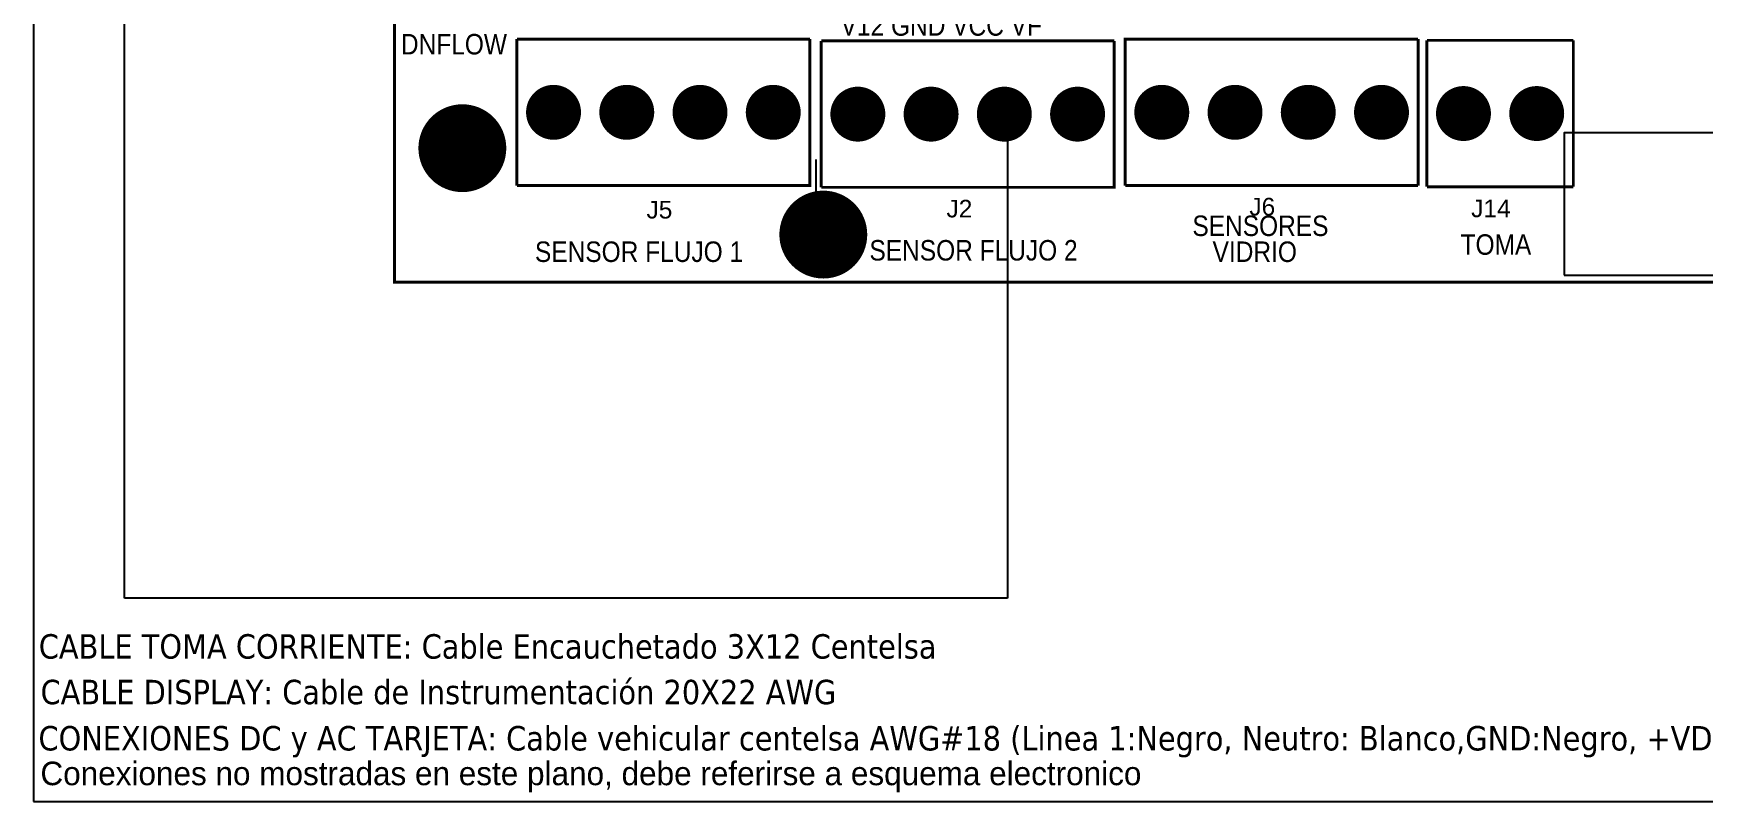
# Model space of a CAD drawing. Header units: inches. Extents: x 15 to 148, y 10 to 111.
# Drawn here: x 126.91 to 135.42, y 94.57 to 98.49 of the extents above; entities that cross this region are included whole.
import ezdxf

# ---------------------------------------------------------------- set-up
doc = ezdxf.new("R2010")
doc.units = ezdxf.units.IN
doc.header["$MEASUREMENT"] = 0
doc.layers.add('BLK_12AWG', color=7, linetype='Continuous')
doc.styles.add('SLDTEXTSTYLE0', font='tahoma.ttf')

# ---------------------------------------------------------------- blocks, each defined once
blk = doc.blocks.new('EPAD')
at = {"const_width": 0.5}
blk.add_lwpolyline([(-0.25, 0, 1), (0.25, 0, 1)], format="xyb", close=True, dxfattribs=at)
blk = doc.blocks.new('CBA2Board')
at = {"const_width": 0.008}
for points in [[(154.6751, 100.9212), (162.5311, 100.9212), (162.5311, 105.055), (154.6751, 105.055), (154.6751, 100.9212)], [(154.6751, 100.9212), (162.5311, 100.9212), (162.5311, 105.055), (154.6751, 105.055), (154.6751, 100.9212)], [(154.6751, 100.9212), (162.5311, 100.9212), (162.5311, 105.055), (154.6751, 105.055), (154.6751, 100.9212)], [(155.0097, 101.5851), (155.0097, 101.1851)], [(155.8097, 101.5851), (155.8097, 101.1851), (155.0097, 101.1851)], [(155.0097, 101.5851), (155.8097, 101.5851)], [(155.0097, 101.5851), (155.0097, 101.1851)], [(155.8097, 101.5851), (155.8097, 101.1851), (155.0097, 101.1851)], [(155.0097, 101.5851), (155.8097, 101.5851)], [(155.0097, 101.5851), (155.0097, 101.1851)], [(155.8097, 101.5851), (155.8097, 101.1851), (155.0097, 101.1851)], [(155.0097, 101.5851), (155.8097, 101.5851)], [(155.8407, 101.5801), (155.8407, 101.1801)], [(156.6407, 101.5801), (156.6407, 101.1801), (155.8407, 101.1801)], [(155.8407, 101.5801), (156.6407, 101.5801)], [(155.8407, 101.5801), (155.8407, 101.1801)], [(156.6407, 101.5801), (156.6407, 101.1801), (155.8407, 101.1801)], [(155.8407, 101.5801), (156.6407, 101.5801)], [(155.8407, 101.5801), (155.8407, 101.1801)], [(156.6407, 101.5801), (156.6407, 101.1801), (155.8407, 101.1801)], [(155.8407, 101.5801), (156.6407, 101.5801)], [(156.6707, 101.1851), (156.6707, 101.5851), (157.4707, 101.5851)], [(156.6707, 101.1851), (156.6707, 101.5851), (157.4707, 101.5851)], [(156.6707, 101.1851), (156.6707, 101.5851), (157.4707, 101.5851)], [(157.4707, 101.1851), (157.4707, 101.5851)], [(157.4707, 101.1851), (157.4707, 101.5851)], [(157.4707, 101.1851), (157.4707, 101.5851)], [(157.4945, 101.5818), (157.4945, 101.1818)], [(157.4945, 101.5818), (157.8945, 101.5818)], [(157.4945, 101.5818), (157.4945, 101.1818)], [(157.4945, 101.5818), (157.8945, 101.5818)], [(157.4945, 101.5818), (157.4945, 101.1818)], [(157.4945, 101.5818), (157.8945, 101.5818)], [(157.8945, 101.5818), (157.8945, 101.1818)], [(157.8945, 101.5818), (157.8945, 101.1818)], [(157.8945, 101.5818), (157.8945, 101.1818)], [(157.4707, 101.1851), (156.6707, 101.1851)], [(157.4707, 101.1851), (156.6707, 101.1851)], [(157.4707, 101.1851), (156.6707, 101.1851)], [(157.4945, 101.1818), (157.8945, 101.1818)], [(157.4945, 101.1818), (157.8945, 101.1818)], [(157.4945, 101.1818), (157.8945, 101.1818)]]:
    blk.add_lwpolyline(points, dxfattribs=at)
blk.add_lwpolyline([(157.8697, 100.9405), (159.6603, 100.9405), (159.6603, 101.329), (157.8697, 101.329), (157.8697, 100.9405)])
for p, xscale, yscale in [((155.1097, 101.3851), 0.15, 0.15), ((155.3097, 101.3851), 0.15, 0.15), ((155.5097, 101.3851), 0.15, 0.15), ((155.7097, 101.3851), 0.15, 0.15), ((155.9407, 101.3801), 0.15, 0.15), ((156.1407, 101.3801), 0.15, 0.15), ((156.3407, 101.3801), 0.15, 0.15), ((156.5407, 101.3801), 0.15, 0.15), ((156.7707, 101.3851), 0.15, 0.15), ((156.9707, 101.3851), 0.15, 0.15), ((157.1707, 101.3851), 0.15, 0.15), ((157.3707, 101.3851), 0.15, 0.15), ((157.5945, 101.3818), 0.15, 0.15), ((157.7945, 101.3818), 0.15, 0.15), ((154.8607, 101.2871), 0.24, 0.24), ((155.8464, 101.0511), 0.24, 0.24)]:
    blk.add_blockref('EPAD', p, dxfattribs=dict(xscale=xscale, yscale=yscale))
for s, height, width, p in [('V12 GND VCC VF', 0.056, 0.892857, (155.8937, 101.5944)), ('V12 GND VCC VF', 0.056, 0.892857, (155.8937, 101.5944)), ('V12 GND VCC VF', 0.056, 0.892857, (155.8937, 101.5944)), ('DNFLOW', 0.056, 0.892857, (154.6929, 101.5432)), ('DNFLOW', 0.056, 0.892857, (154.6929, 101.5432)), ('DNFLOW', 0.056, 0.892857, (154.6929, 101.5432)), ('J5', 0.048, 1.041667, (155.3636, 101.0951)), ('J5', 0.048, 1.041667, (155.3636, 101.0951)), ('J5', 0.048, 1.041667, (155.3636, 101.0951)), ('J2', 0.048, 1.041667, (156.1828, 101.098)), ('J2', 0.048, 1.041667, (156.1828, 101.098)), ('J2', 0.048, 1.041667, (156.1828, 101.098)), ('J6', 0.048, 1.041667, (157.0098, 101.1034)), ('J6', 0.048, 1.041667, (157.0098, 101.1034)), ('J6', 0.048, 1.041667, (157.0098, 101.1034)), ('J14', 0.048, 1.041667, (157.6155, 101.0986)), ('J14', 0.048, 1.041667, (157.6155, 101.0986)), ('J14', 0.048, 1.041667, (157.6155, 101.0986)), ('SENSORES', 0.056, 0.892857, (156.8543, 101.0471)), ('SENSORES', 0.056, 0.892857, (156.8543, 101.0471)), ('SENSORES', 0.056, 0.892857, (156.8543, 101.0471)), ('SENSOR FLUJO 1', 0.056, 0.892857, (155.059, 100.9763)), ('SENSOR FLUJO 1', 0.056, 0.892857, (155.059, 100.9763)), ('SENSOR FLUJO 1', 0.056, 0.892857, (155.059, 100.9763)), ('SENSOR FLUJO 2', 0.056, 0.892857, (155.9724, 100.9802)), ('SENSOR FLUJO 2', 0.056, 0.892857, (155.9724, 100.9802)), ('SENSOR FLUJO 2', 0.056, 0.892857, (155.9724, 100.9802)), ('VIDRIO', 0.056, 0.892857, (156.9094, 100.9763)), ('VIDRIO', 0.056, 0.892857, (156.9094, 100.9763)), ('VIDRIO', 0.056, 0.892857, (156.9094, 100.9763)), ('TOMA', 0.056, 0.892857, (157.5866, 100.9959)), ('TOMA', 0.056, 0.892857, (157.5866, 100.9959)), ('TOMA', 0.056, 0.892857, (157.5866, 100.9959))]:
    blk.add_text(s, height=height, dxfattribs=dict(width=width)).set_placement(p)

msp = doc.modelspace()

# ---------------------------------------------------------------- linework, layer by layer
at = {"color": 7, "linetype": 'Continuous'}
for p, q in [((126.9102, 110.7588), (126.9102, 94.5738)), ((126.9102, 94.5738), (147.6602, 94.5738))]:
    msp.add_line(p, q, dxfattribs=at)
at = {"layer": 'BLK_12AWG'}
for p, q in [((127.3747, 95.6118), (127.3747, 106.9117)), ((131.8751, 98.0432), (131.8751, 95.6118)), ((130.8984, 97.8471), (130.8984, 97.4172)), ((130.8984, 97.4172), (131.1134, 97.4172)), ((131.8751, 95.6118), (127.3747, 95.6118))]:
    msp.add_line(p, q, dxfattribs=at)

# ---------------------------------------------------------------- block references
at = {"layer": 'BLK_12AWG', "xscale": 1.86624, "yscale": 1.86624, "zscale": 1.86624}
msp.add_blockref('CBA2Board', (-159.9111, -91.121), dxfattribs=at)

# ---------------------------------------------------------------- texts
at = {"color": 7, "linetype": 'Continuous', "lineweight": 0, "char_height": 0.1245, "attachment_point": 1, "style": 'SLDTEXTSTYLE0'}
for s, insert in [('CABLE TOMA CORRIENTE: Cable Encauchetado 3X12 Centelsa', (126.9375, 95.4274)), ('CABLE DISPLAY: Cable de Instrumentación 20X22 AWG', (126.9467, 95.1948)), ('CONEXIONES DC y AC TARJETA: Cable vehicular centelsa AWG#18 (Linea 1:Negro, Neutro: Blanco,GND:Negro, +VDC:Rojo)', (126.9359, 94.9591))]:
    msp.add_mtext(s, dxfattribs=dict(at, insert=insert))
at = {"insert": (126.946, 94.7775), "char_height": 0.12, "attachment_point": 1}
msp.add_mtext_dynamic_manual_height_columns('Conexiones no mostradas en este plano, debe referirse a esquema electronico', width=9.456212, gutter_width=0.05, heights=[0], dxfattribs=at)

doc.saveas('drawing.dxf')
